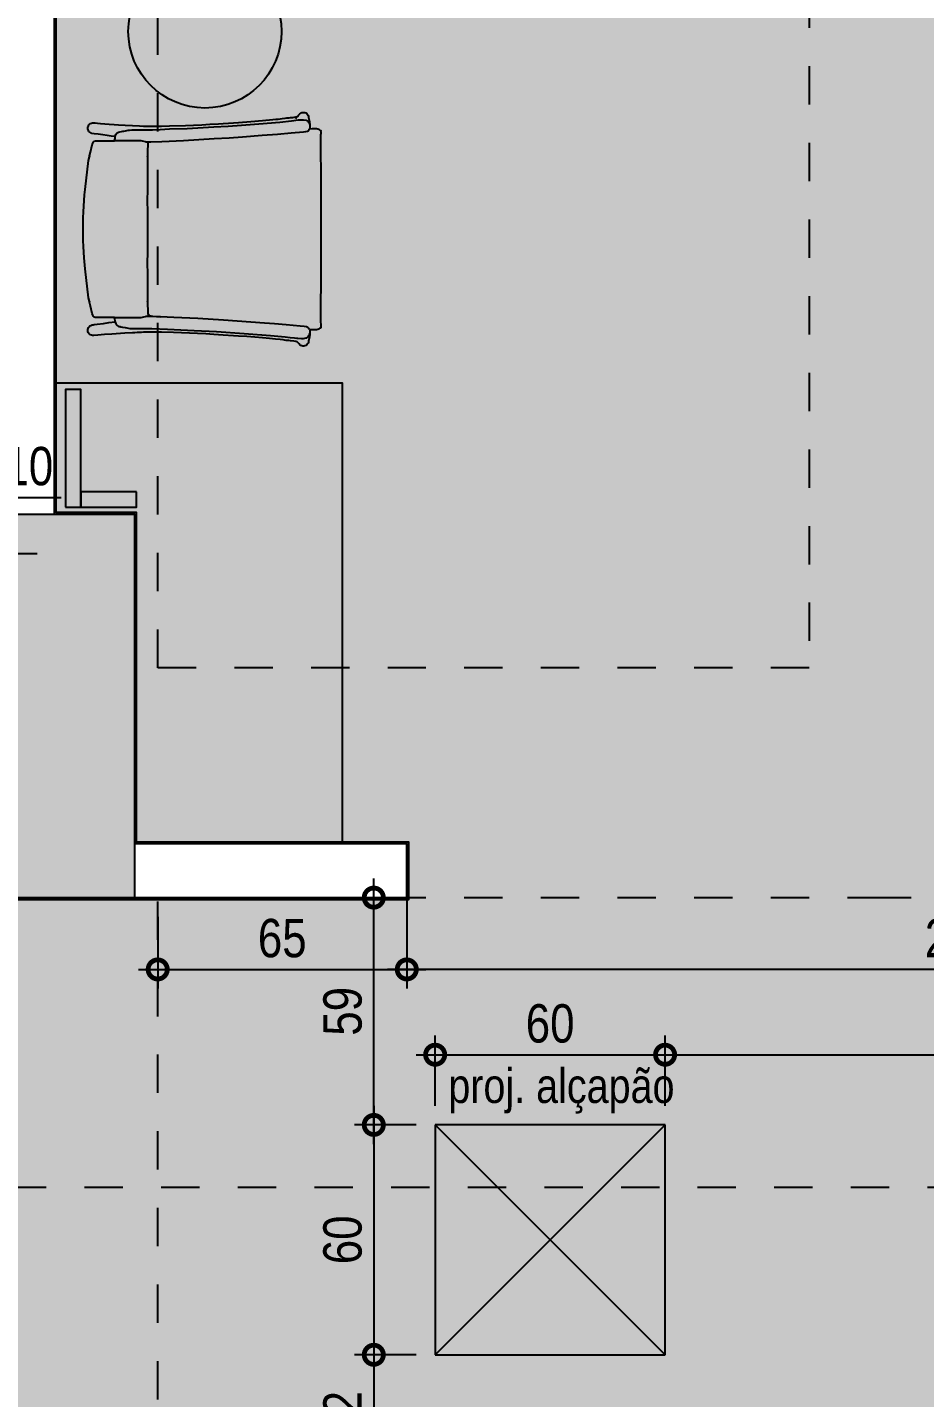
# Model space of a CAD drawing. Header units: metres. Extents: x -23 to 570, y -54 to 184.
# Drawn here: x -4.94 to -2.599, y 2.655 to 6.231 of the extents above; entities that cross this region are included whole.
import ezdxf
from ezdxf.enums import TextEntityAlignment as Align

# ---------------------------------------------------------------- set-up
doc = ezdxf.new("R2010")
doc.units = ezdxf.units.M
doc.header["$PDMODE"] = 35
for name, pattern in [('DASHEDX2', [1.5, 1, -0.5]), ('ESTILO_TQS_0004', [1.12, 0.5, -0.2, 0.01, -0.2, 0.01, -0.2]), ('PUC$0$DASHEDX2', [1.5, 1, -0.5])]:
    doc.linetypes.add(name, pattern=pattern)
for name, color, linetype in [('1', 232, 'DASHEDX2'), ('205', 232, 'ESTILO_TQS_0004'), ('4', 2, 'Continuous'), ('ARQ-ALV ACAB', 4, 'Continuous'), ('ARQ-DIM', 2, 'Continuous'), ('ARQ-DIM.', 2, 'Continuous'), ('ARQ-TXT', 2, 'Continuous'), ('JL-LAY', 7, 'Continuous'), ('PUC$0$ARQ-ALV ACAB', 4, 'Continuous'), ('PUC$0$ARQ-ALV OSSO', 5, 'Continuous'), ('PUC$0$ARQ-PRJ', 7, 'PUC$0$DASHEDX2')]:
    doc.layers.add(name, color=color, linetype=linetype)
doc.layers.add('PUC$0$ARQ-FORRO', color=9, linetype='Continuous', lineweight=5)
doc.styles.add('Adesa', font='ARIALN.TTF')
doc.dimstyles.new('ADESA 1-0050', dxfattribs={"dimtxt": 0.1, "dimasz": 0.1, "dimexe": 0.05, "dimexo": 0.05, "dimgap": 0.03, "dimtad": 1, "dimdec": 1, "dimlfac": 100, "dimzin": 12, "dimtxsty": 'Adesa', "dimblk": 'DOTSMALL', "dimcen": 1, "dimdle": 0.05, "dimclrd": 1, "dimclre": 1, "dimclrt": 256, "dimazin": 3, "dimtm": 1e-09, "dimtfac": 1, "dimtdec": 1, "dimtmove": 1, "dimatfit": 0, "dimldrblk": 'DOTSMALL', "dimfxl": 0.8, "dimtvp": 2, "dimtolj": 1, "dimtzin": 0, "dimarcsym": 0})

# ---------------------------------------------------------------- blocks, each defined once
blk = doc.blocks.new('_DotSmall')
at = {"color": 0, "linetype": 'ByBlock', "const_width": 0.5}
blk.add_lwpolyline([(-0.0625, 0, 1), (0.0625, 0, 1)], format="xyb", close=True, dxfattribs=at)
blk = doc.blocks.new('*D410')
at = {"layer": 'ARQ-DIM', "color": 1, "lineweight": -2, "transparency": 16777216}
for p, q in [((-3.95, 3.9799), (-3.95, 3.7225)), ((-1.055, 3.9111), (-1.055, 3.7225)), ((-1.005, 3.7725), (-4, 3.7725))]:
    blk.add_line(p, q, dxfattribs=at)
at = {"layer": 'Defpoints', "color": 0, "transparency": 16777216}
for p in [(-3.95, 4.0299, 0), (-1.055, 3.9611), (-3.95, 3.7725)]:
    blk.add_point(p, dxfattribs=at)
at = {"layer": 'ARQ-DIM', "color": 1, "lineweight": -2, "transparency": 16777216, "xscale": 0.1, "yscale": 0.1, "zscale": 0.1, "rotation": 180}
blk.add_blockref('_DotSmall', (-3.95, 3.7725), dxfattribs=at)
at = {"layer": 'ARQ-DIM', "color": 1, "lineweight": -2, "transparency": 16777216, "xscale": 0.1, "yscale": 0.1, "zscale": 0.1}
blk.add_blockref('_DotSmall', (-1.055, 3.7725), dxfattribs=at)
at = {"layer": 'ARQ-DIM', "transparency": 16777216, "insert": (-2.5025, 3.8536), "char_height": 0.1, "attachment_point": 5, "style": 'Adesa'}
blk.add_mtext('\\A1;289', dxfattribs=at)
blk = doc.blocks.new('*D411')
at = {"layer": 'ARQ-DIM', "color": 1, "lineweight": -2, "transparency": 16777216}
for p, q in [((-4.6, 3.9099), (-4.6, 3.7225)), ((-3.95, 3.9099), (-3.95, 3.7225)), ((-4.65, 3.7725), (-3.9, 3.7725))]:
    blk.add_line(p, q, dxfattribs=at)
at = {"layer": 'Defpoints', "color": 0, "transparency": 16777216}
for p in [(-4.6, 3.9599), (-3.95, 3.9599, 0), (-3.95, 3.7725)]:
    blk.add_point(p, dxfattribs=at)
at = {"layer": 'ARQ-DIM', "color": 1, "lineweight": -2, "transparency": 16777216, "xscale": 0.1, "yscale": 0.1, "zscale": 0.1, "rotation": 180}
blk.add_blockref('_DotSmall', (-4.6, 3.7725), dxfattribs=at)
at = {"layer": 'ARQ-DIM', "color": 1, "lineweight": -2, "transparency": 16777216, "xscale": 0.1, "yscale": 0.1, "zscale": 0.1}
blk.add_blockref('_DotSmall', (-3.95, 3.7725), dxfattribs=at)
at = {"layer": 'ARQ-DIM', "transparency": 16777216, "insert": (-4.275, 3.8536), "char_height": 0.1, "attachment_point": 5, "style": 'Adesa'}
blk.add_mtext('\\A1;65', dxfattribs=at)
blk = doc.blocks.new('DINNA JADER ALMEIDA')
at = {"color": 0}
for p, q in [((-0.1792, 0.6059), (-0.1033, 0.6151)), ((-0.1033, 0.6151), (-0.0748, 0.6178)), ((-0.0748, 0.6178), (-0.0602, 0.6187)), ((-0.0602, 0.6187), (-0.0448, 0.6195)), ((-0.0448, 0.6195), (-0.0296, 0.6198)), ((-0.0296, 0.6198), (-0.0147, 0.6201)), ((-0.0147, 0.6201), (0, 0.6202)), ((0, 0.6202), (0.0299, 0.6198)), ((0.0299, 0.6198), (0.0453, 0.6194)), ((0.0453, 0.6194), (0.0604, 0.6186)), ((0.0604, 0.6186), (0.0751, 0.6178)), ((0.0751, 0.6178), (0.0895, 0.6164)), ((0.0895, 0.6164), (0.1036, 0.6151)), ((0.1036, 0.6151), (0.1795, 0.6059)), ((0.262, 0.6079), (0.2646, 0.6081)), ((0.2646, 0.6081), (0.2673, 0.6075)), ((-0.2775, 0.596), (-0.2769, 0.5985)), ((-0.2774, 0.5923), (-0.2775, 0.596)), ((-0.2764, 0.5815), (-0.2774, 0.5923)), ((-0.2769, 0.5985), (-0.2759, 0.6009)), ((-0.2752, 0.5644), (-0.2764, 0.5815)), ((-0.2759, 0.6009), (-0.2743, 0.6032)), ((-0.2743, 0.6032), (-0.2721, 0.6051)), ((-0.2721, 0.6051), (-0.2697, 0.6066)), ((-0.2697, 0.6066), (-0.2673, 0.6076)), ((-0.2673, 0.6076), (-0.2644, 0.608)), ((-0.2644, 0.608), (-0.2619, 0.6079)), ((-0.2619, 0.6079), (-0.2592, 0.6073)), ((-0.2592, 0.6073), (-0.2568, 0.6062)), ((-0.2568, 0.6062), (-0.2545, 0.6047)), ((-0.2545, 0.6047), (-0.2525, 0.6026)), ((-0.2525, 0.6026), (-0.2511, 0.6004)), ((-0.2511, 0.6004), (-0.2499, 0.5967)), ((-0.2499, 0.5967), (-0.2495, 0.5937)), ((-0.2495, 0.5937), (-0.2491, 0.5911)), ((-0.2491, 0.5911), (-0.2479, 0.5832)), ((-0.2479, 0.5832), (-0.2458, 0.5672)), ((-0.2303, 0.5884), (-0.2296, 0.591)), ((-0.2301, 0.5385), (-0.2303, 0.5884)), ((-0.2296, 0.591), (-0.2277, 0.5933)), ((-0.2277, 0.5933), (-0.2244, 0.5952)), ((-0.2244, 0.5952), (-0.2203, 0.5966)), ((-0.2203, 0.5966), (-0.2006, 0.6012)), ((-0.2006, 0.6012), (-0.1902, 0.6035)), ((-0.1902, 0.6035), (-0.1901, 0.6034)), ((-0.1901, 0.6034), (-0.1898, 0.6027)), ((-0.1898, 0.6027), (-0.1893, 0.6025)), ((-0.1893, 0.6025), (-0.1889, 0.6029)), ((-0.1889, 0.6038), (-0.1792, 0.6059)), ((-0.1889, 0.6029), (-0.1889, 0.6038)), ((0.1795, 0.6059), (0.189, 0.6038)), ((0.189, 0.6038), (0.1891, 0.6027)), ((0.1891, 0.6027), (0.1895, 0.6026)), ((0.1895, 0.6026), (0.19, 0.6025)), ((0.19, 0.6025), (0.1903, 0.6034)), ((0.1903, 0.6034), (0.1919, 0.6032)), ((0.1919, 0.6032), (0.2009, 0.6011)), ((0.2009, 0.6011), (0.2206, 0.5965)), ((0.2206, 0.5965), (0.2248, 0.5952)), ((0.2248, 0.5952), (0.2281, 0.5932)), ((0.2281, 0.5932), (0.23, 0.5906)), ((0.23, 0.5906), (0.2305, 0.5882)), ((0.2304, 0.5747), (0.2303, 0.5563)), ((0.2305, 0.5882), (0.2304, 0.5747)), ((0.2462, 0.5687), (0.248, 0.5813)), ((0.248, 0.5813), (0.2493, 0.591)), ((0.2493, 0.591), (0.25, 0.5971)), ((0.25, 0.5971), (0.2513, 0.6004)), ((0.2513, 0.6004), (0.253, 0.6028)), ((0.253, 0.6028), (0.2549, 0.6049)), ((0.2549, 0.6049), (0.2573, 0.6064)), ((0.2573, 0.6064), (0.2596, 0.6074)), ((0.2596, 0.6074), (0.262, 0.6079)), ((0.2673, 0.6075), (0.2701, 0.6065)), ((0.2701, 0.6065), (0.2726, 0.6052)), ((0.2726, 0.6052), (0.2746, 0.6032)), ((0.2746, 0.6032), (0.2761, 0.6006)), ((0.2762, 0.5752), (0.2753, 0.5639)), ((0.2761, 0.6006), (0.2772, 0.5983)), ((0.2768, 0.5828), (0.2762, 0.5752)), ((0.2773, 0.589), (0.2768, 0.5828)), ((0.2772, 0.5982), (0.2776, 0.5956)), ((0.2776, 0.5928), (0.2773, 0.589)), ((0.2776, 0.5956), (0.2776, 0.5928)), ((-0.2738, 0.5451), (-0.2752, 0.5644)), ((-0.2723, 0.5225), (-0.2738, 0.5451)), ((-0.2458, 0.5672), (-0.2439, 0.5528)), ((-0.2439, 0.5528), (-0.2419, 0.5362)), ((-0.2419, 0.5362), (-0.2391, 0.5366)), ((-0.2391, 0.5366), (-0.2342, 0.5374)), ((-0.2342, 0.5374), (-0.2315, 0.5381)), ((-0.2315, 0.5381), (-0.2301, 0.5385)), ((-0.2301, 0.5382), (-0.2301, 0.5125)), ((0.2303, 0.5563), (0.2303, 0.5384)), ((0.2303, 0.5384), (0.2318, 0.538)), ((0.2303, 0.5194), (0.2303, 0.5384)), ((0.2318, 0.538), (0.2343, 0.5373)), ((0.2343, 0.5373), (0.2368, 0.5369)), ((0.2368, 0.5369), (0.2393, 0.5367)), ((0.2393, 0.5367), (0.2421, 0.5362)), ((0.2421, 0.5362), (0.2422, 0.5385)), ((0.2422, 0.5385), (0.2433, 0.547)), ((0.2433, 0.547), (0.2447, 0.5572)), ((0.2447, 0.5572), (0.2462, 0.5687)), ((0.2736, 0.5387), (0.2729, 0.5278)), ((0.2744, 0.5523), (0.2736, 0.5387)), ((0.2753, 0.5639), (0.2744, 0.5523)), ((-0.2716, 0.511), (-0.2723, 0.5225)), ((-0.2705, 0.4914), (-0.2716, 0.511)), ((-0.2574, 0.5058), (-0.2589, 0.498)), ((-0.2565, 0.5103), (-0.2574, 0.5058)), ((-0.2554, 0.517), (-0.2565, 0.5103)), ((-0.2547, 0.522), (-0.2554, 0.517)), ((-0.2543, 0.5239), (-0.2547, 0.522)), ((-0.2539, 0.5259), (-0.2543, 0.5239)), ((-0.2534, 0.5275), (-0.2539, 0.5259)), ((-0.2528, 0.5288), (-0.2534, 0.5275)), ((-0.2513, 0.5316), (-0.2528, 0.5288)), ((-0.2489, 0.5337), (-0.2513, 0.5316)), ((-0.2466, 0.535), (-0.2489, 0.5337)), ((-0.2441, 0.5358), (-0.2466, 0.535)), ((-0.2419, 0.5362), (-0.2441, 0.5358)), ((-0.2301, 0.5125), (-0.2301, 0.493)), ((0.2303, 0.5121), (0.2303, 0.5194)), ((0.2304, 0.4953), (0.2303, 0.5121)), ((0.2422, 0.5362), (0.2448, 0.5357)), ((0.2448, 0.5357), (0.2474, 0.5348)), ((0.2474, 0.5348), (0.2495, 0.5332)), ((0.2495, 0.5332), (0.2514, 0.5315)), ((0.2514, 0.5315), (0.2534, 0.5276)), ((0.2534, 0.5276), (0.2545, 0.5242)), ((0.2545, 0.5242), (0.2552, 0.5198)), ((0.2552, 0.5198), (0.2556, 0.5168)), ((0.2556, 0.5168), (0.2561, 0.5137)), ((0.2561, 0.5137), (0.2569, 0.5099)), ((0.2569, 0.5099), (0.2582, 0.5027)), ((0.2582, 0.5027), (0.259, 0.499)), ((0.2717, 0.5108), (0.2706, 0.4912)), ((0.2729, 0.5278), (0.2717, 0.5108)), ((-0.2701, 0.4852), (-0.2705, 0.4914)), ((-0.2699, 0.4794), (-0.2701, 0.4852)), ((-0.2695, 0.4734), (-0.2699, 0.4794)), ((-0.2692, 0.4676), (-0.2695, 0.4734)), ((-0.269, 0.4623), (-0.2692, 0.4676)), ((-0.2594, 0.4774), (-0.2595, 0.4753)), ((-0.2595, 0.4753), (-0.2594, 0.474)), ((-0.2594, 0.474), (-0.2595, 0.4728)), ((-0.2595, 0.4728), (-0.2595, 0.4725)), ((-0.2595, 0.4725), (-0.2594, 0.4708)), ((-0.2593, 0.4835), (-0.2594, 0.4774)), ((-0.2594, 0.4708), (-0.2593, 0.4687)), ((-0.2589, 0.498), (-0.2593, 0.4913)), ((-0.2593, 0.4913), (-0.2593, 0.4835)), ((-0.2593, 0.4687), (-0.259, 0.4624)), ((-0.2302, 0.4779), (-0.2303, 0.4721)), ((-0.2303, 0.4721), (-0.2303, 0.4685)), ((-0.2303, 0.4685), (-0.2264, 0.4508)), ((-0.2301, 0.493), (-0.2302, 0.4779)), ((0.2272, 0.4537), (0.2306, 0.4685)), ((0.2304, 0.4809), (0.2304, 0.4953)), ((0.2306, 0.4694), (0.2304, 0.4809)), ((0.2306, 0.4685), (0.2306, 0.4694)), ((0.259, 0.499), (0.2594, 0.4926)), ((0.2594, 0.467), (0.2592, 0.4591)), ((0.2594, 0.4926), (0.2595, 0.485)), ((0.2596, 0.4736), (0.2594, 0.467)), ((0.2595, 0.485), (0.2597, 0.476)), ((0.2597, 0.476), (0.2595, 0.4741)), ((0.2595, 0.4741), (0.2596, 0.4736)), ((0.2697, 0.4733), (0.2691, 0.4624)), ((0.2706, 0.4912), (0.2697, 0.4733)), ((-0.2687, 0.4597), (-0.269, 0.4623)), ((-0.2684, 0.4577), (-0.2687, 0.4597)), ((-0.2687, 0.4158), (-0.2685, 0.4332)), ((-0.2686, 0.4459), (-0.2684, 0.4577)), ((-0.2685, 0.4332), (-0.2686, 0.4459)), ((-0.2595, 0.4405), (-0.2613, 0.3997)), ((-0.2591, 0.4544), (-0.2595, 0.4405)), ((-0.259, 0.4624), (-0.2591, 0.4544)), ((-0.2289, 0.4186), (-0.2276, 0.449)), ((-0.2268, 0.4395), (-0.2287, 0.4192)), ((-0.2276, 0.449), (-0.2276, 0.4565)), ((-0.2256, 0.4465), (-0.2268, 0.4395)), ((-0.2264, 0.4508), (-0.2252, 0.4496)), ((-0.2249, 0.4482), (-0.2256, 0.4465)), ((-0.2252, 0.4496), (-0.2244, 0.4496)), ((-0.224, 0.4491), (-0.2249, 0.4482)), ((-0.2244, 0.4496), (-0.2208, 0.4502)), ((-0.222, 0.4496), (-0.224, 0.4491)), ((-0.2208, 0.4502), (-0.222, 0.4496)), ((-0.2207, 0.4502), (-0.2183, 0.4504)), ((-0.2183, 0.4504), (-0.1899, 0.4512)), ((-0.1899, 0.4512), (-0.1897, 0.4518)), ((-0.1897, 0.4518), (-0.1889, 0.452)), ((-0.1889, 0.452), (-0.1887, 0.4514)), ((-0.1887, 0.4514), (-0.1882, 0.451)), ((-0.1882, 0.451), (-0.1646, 0.4515)), ((-0.1646, 0.4515), (-0.1165, 0.4516)), ((-0.1165, 0.4516), (-0.0887, 0.4518)), ((-0.0887, 0.4518), (-0.0603, 0.4515)), ((-0.0603, 0.4515), (-0.0301, 0.4513)), ((-0.0301, 0.4513), (0.0151, 0.4509)), ((0.0151, 0.4509), (0.0455, 0.4516)), ((0.0455, 0.4516), (0.0746, 0.4518)), ((0.0746, 0.4518), (0.1028, 0.4517)), ((0.1028, 0.4517), (0.145, 0.4514)), ((0.145, 0.4514), (0.1877, 0.4512)), ((0.1877, 0.4512), (0.1887, 0.4512)), ((0.1887, 0.4512), (0.1889, 0.4514)), ((0.1889, 0.4514), (0.1891, 0.4519)), ((0.1891, 0.4519), (0.1894, 0.452)), ((0.1894, 0.452), (0.1899, 0.4519)), ((0.1899, 0.4519), (0.19, 0.4511)), ((0.19, 0.4511), (0.1914, 0.4511)), ((0.1914, 0.4511), (0.2074, 0.4509)), ((0.2074, 0.4509), (0.2184, 0.4507)), ((0.2184, 0.4507), (0.2241, 0.4503)), ((0.2241, 0.4503), (0.2259, 0.4503)), ((0.2259, 0.4503), (0.2266, 0.4511)), ((0.2266, 0.4511), (0.2272, 0.4537)), ((0.2277, 0.4562), (0.2278, 0.4523)), ((0.2278, 0.4523), (0.2278, 0.4435)), ((0.2278, 0.4435), (0.2292, 0.4146)), ((0.2592, 0.4591), (0.2593, 0.4532)), ((0.2593, 0.4532), (0.2597, 0.4391)), ((0.2597, 0.4391), (0.2605, 0.4191)), ((0.2689, 0.4595), (0.2687, 0.4582)), ((0.2687, 0.4582), (0.2687, 0.4578)), ((0.2687, 0.4578), (0.2687, 0.4572)), ((0.2687, 0.4572), (0.2687, 0.4533)), ((0.2687, 0.4533), (0.2688, 0.4455)), ((0.2688, 0.4397), (0.2687, 0.4326)), ((0.2687, 0.4326), (0.2689, 0.4155)), ((0.2688, 0.4455), (0.2688, 0.4397)), ((0.2691, 0.4624), (0.2689, 0.4595)), ((-0.2699, 0.3841), (-0.2687, 0.4158)), ((-0.2613, 0.3997), (-0.264, 0.3301)), ((-0.2308, 0.3831), (-0.2289, 0.4186)), ((0.2292, 0.4146), (0.2314, 0.3582)), ((0.2605, 0.4191), (0.2617, 0.3947)), ((0.2617, 0.3947), (0.2632, 0.3487)), ((0.2689, 0.4155), (0.2697, 0.3945)), ((0.2697, 0.3945), (0.2706, 0.3531)), ((-0.271, 0.3424), (-0.2699, 0.3841)), ((-0.2334, 0.3209), (-0.2308, 0.3831)), ((0.2314, 0.3582), (0.234, 0.3185)), ((-0.272, 0.3213), (-0.271, 0.3424)), ((-0.264, 0.3301), (-0.2671, 0.2724)), ((0.2632, 0.3487), (0.2646, 0.3209)), ((0.2706, 0.3531), (0.2717, 0.3317)), ((0.2717, 0.3317), (0.2728, 0.3106)), ((-0.2746, 0.2786), (-0.2733, 0.3002)), ((-0.2733, 0.3002), (-0.272, 0.3213)), ((-0.2375, 0.2534), (-0.2334, 0.3209)), ((0.234, 0.3185), (0.2369, 0.2778)), ((0.2646, 0.3209), (0.2669, 0.2794)), ((0.2728, 0.3106), (0.2741, 0.2894)), ((0.2741, 0.2894), (0.2755, 0.2671)), ((-0.2779, 0.2278), (-0.2761, 0.2546)), ((-0.2761, 0.2546), (-0.2746, 0.2786)), ((-0.2671, 0.2724), (-0.272, 0.2)), ((-0.245, 0.1472), (-0.2375, 0.2534)), ((0.2369, 0.2778), (0.2389, 0.2393)), ((0.2669, 0.2794), (0.2691, 0.242)), ((0.2755, 0.2671), (0.2763, 0.2544)), ((0.2763, 0.2544), (0.2772, 0.241)), ((-0.2804, 0.193), (-0.2788, 0.215)), ((-0.2788, 0.215), (-0.2779, 0.2278)), ((0.2389, 0.2393), (0.2416, 0.2039)), ((0.2691, 0.242), (0.2716, 0.2065)), ((0.2772, 0.241), (0.279, 0.2149)), ((0.279, 0.2149), (0.2814, 0.1823)), ((-0.282, 0.1721), (-0.2804, 0.193)), ((-0.272, 0.2), (-0.2773, 0.1311)), ((0.2416, 0.2039), (0.2453, 0.1529)), ((0.2716, 0.2065), (0.2749, 0.1618)), ((0.2814, 0.1823), (0.2839, 0.1517)), ((-0.2853, 0.1339), (-0.2836, 0.1521)), ((-0.2836, 0.1521), (-0.282, 0.1721)), ((-0.2471, 0.121), (-0.245, 0.1472)), ((0.2453, 0.1529), (0.2484, 0.1132)), ((0.2749, 0.1618), (0.2792, 0.1065)), ((0.2839, 0.1517), (0.2864, 0.1251)), ((-0.288, 0.106), (-0.2868, 0.1179)), ((-0.2868, 0.1179), (-0.2853, 0.1339)), ((-0.2773, 0.1311), (-0.2808, 0.0929)), ((-0.2498, 0.0901), (-0.2471, 0.121)), ((0.2484, 0.1132), (0.2515, 0.0775)), ((0.2864, 0.1251), (0.287, 0.1174)), ((0.287, 0.1174), (0.2877, 0.1108)), ((0.2877, 0.1108), (0.2882, 0.1055)), ((-0.292, 0.0702), (-0.291, 0.0787)), ((-0.291, 0.0787), (-0.2908, 0.0829)), ((-0.2908, 0.0847), (-0.2905, 0.0855)), ((-0.2908, 0.084), (-0.2908, 0.0847)), ((-0.2908, 0.0829), (-0.2908, 0.084)), ((-0.2906, 0.0859), (-0.2905, 0.0875)), ((-0.2905, 0.0855), (-0.2906, 0.0859)), ((-0.2905, 0.0875), (-0.2903, 0.0885)), ((-0.2903, 0.0885), (-0.2902, 0.09)), ((-0.2902, 0.09), (-0.2894, 0.0942)), ((-0.2894, 0.0942), (-0.2889, 0.0982)), ((-0.2889, 0.0982), (-0.288, 0.106)), ((-0.2824, 0.0794), (-0.2838, 0.0683)), ((-0.2808, 0.0929), (-0.2824, 0.0794)), ((-0.253, 0.0539), (-0.2498, 0.0901)), ((0.2515, 0.0775), (0.2543, 0.0448)), ((0.2792, 0.1065), (0.2827, 0.0766)), ((0.2827, 0.0766), (0.2852, 0.0588)), ((0.2882, 0.1055), (0.2887, 0.1011)), ((0.2887, 0.1011), (0.2897, 0.0932)), ((0.2897, 0.0932), (0.2906, 0.0884)), ((0.2906, 0.0884), (0.2908, 0.086)), ((0.2908, 0.086), (0.2906, 0.0854)), ((0.2906, 0.0854), (0.2909, 0.0847)), ((0.2909, 0.0847), (0.291, 0.0836)), ((0.291, 0.0836), (0.291, 0.0823)), ((0.291, 0.0823), (0.2912, 0.0787)), ((0.2912, 0.0787), (0.2918, 0.0729)), ((0.2918, 0.0729), (0.2923, 0.0696)), ((-0.3049, 0.0469), (-0.3043, 0.0496)), ((-0.3049, 0.0442), (-0.3049, 0.0469)), ((-0.3044, 0.0414), (-0.3049, 0.0442)), ((-0.3032, 0.0389), (-0.3044, 0.0414)), ((-0.3043, 0.0496), (-0.3031, 0.0523)), ((-0.3017, 0.0366), (-0.3032, 0.0389)), ((-0.3031, 0.0523), (-0.3014, 0.0544)), ((-0.2995, 0.0346), (-0.3017, 0.0366)), ((-0.3014, 0.0544), (-0.2995, 0.0561)), ((-0.2995, 0.0561), (-0.2974, 0.0579)), ((-0.2974, 0.0579), (-0.2949, 0.0603)), ((-0.2949, 0.0603), (-0.2937, 0.0613)), ((-0.2937, 0.0613), (-0.2936, 0.0621)), ((-0.2936, 0.0621), (-0.2929, 0.0653)), ((-0.2929, 0.0653), (-0.292, 0.0702)), ((-0.2846, 0.0602), (-0.2855, 0.0501)), ((-0.2855, 0.0501), (-0.2854, 0.0472)), ((-0.2854, 0.0472), (-0.2852, 0.0447)), ((-0.2852, 0.0447), (-0.2838, 0.0379)), ((-0.2845, 0.0621), (-0.2846, 0.0602)), ((-0.2838, 0.0683), (-0.2845, 0.0621)), ((-0.2838, 0.0379), (-0.2831, 0.0363)), ((-0.2831, 0.0363), (-0.2815, 0.0341)), ((-0.2566, 0.0336), (-0.255, 0.0371)), ((-0.255, 0.0371), (-0.2539, 0.0435)), ((-0.2539, 0.0435), (-0.253, 0.0539)), ((0.2543, 0.0448), (0.2547, 0.0392)), ((0.2547, 0.0392), (0.2559, 0.0346)), ((0.2843, 0.038), (0.2828, 0.0355)), ((0.2854, 0.0447), (0.2843, 0.038)), ((0.2852, 0.0588), (0.2856, 0.0489)), ((0.2856, 0.0489), (0.2854, 0.0447)), ((0.2897, 0.0646), (0.2881, 0.0657)), ((0.2918, 0.063), (0.2897, 0.0646)), ((0.2937, 0.0614), (0.2918, 0.063)), ((0.2923, 0.0696), (0.2931, 0.0652)), ((0.2931, 0.0652), (0.2938, 0.0619)), ((0.2938, 0.0619), (0.2939, 0.0612)), ((0.2939, 0.0612), (0.2951, 0.0602)), ((0.2951, 0.0602), (0.2977, 0.0579)), ((0.2977, 0.0579), (0.3016, 0.0545)), ((0.3018, 0.0366), (0.2997, 0.0347)), ((0.3016, 0.0545), (0.3033, 0.0522)), ((0.3034, 0.0388), (0.3018, 0.0366)), ((0.3033, 0.0522), (0.3044, 0.0497)), ((0.3045, 0.0413), (0.3034, 0.0388)), ((0.3044, 0.0497), (0.3051, 0.047)), ((0.3051, 0.0441), (0.3045, 0.0413)), ((0.3051, 0.047), (0.3051, 0.0441)), ((-0.2971, 0.0332), (-0.2995, 0.0346)), ((-0.2944, 0.0323), (-0.2971, 0.0332)), ((-0.2923, 0.0319), (-0.2944, 0.0323)), ((-0.2805, 0.0294), (-0.2923, 0.0319)), ((-0.2815, 0.0341), (-0.2805, 0.0331)), ((-0.2805, 0.0331), (-0.2791, 0.0319)), ((-0.2751, 0.0289), (-0.2805, 0.0294)), ((-0.2791, 0.0319), (-0.2778, 0.0309)), ((-0.2778, 0.0309), (-0.2744, 0.0291)), ((-0.2705, 0.0284), (-0.2751, 0.0289)), ((-0.2744, 0.0291), (-0.2722, 0.0286)), ((-0.2663, 0.0283), (-0.2705, 0.0284)), ((-0.2632, 0.0288), (-0.2663, 0.0283)), ((-0.2622, 0.0292), (-0.2632, 0.0288)), ((-0.2627, 0.0163), (-0.2625, 0.0229)), ((-0.2625, 0.0112), (-0.2627, 0.0163)), ((-0.2625, 0.0229), (-0.2622, 0.0292)), ((-0.2619, 0.0075), (-0.2625, 0.0112)), ((-0.2621, 0.0291), (-0.2585, 0.0313)), ((-0.2607, 0.0049), (-0.2619, 0.0075)), ((-0.2593, 0.0032), (-0.2607, 0.0049)), ((-0.2586, 0.0026), (-0.2593, 0.0032)), ((-0.2586, 0.0022), (-0.2586, 0.0026)), ((-0.2585, 0.001), (-0.2586, 0.0022)), ((-0.2585, 0.0313), (-0.2566, 0.0336)), ((-0.2584, 0.0006), (-0.2585, 0.001)), ((-0.2582, 0.0003), (-0.2584, 0.0006)), ((-0.2579, 0.0001), (-0.2582, 0.0003)), ((-0.2575, 0.0001), (-0.2579, 0.0001)), ((-0.257, 0.0001), (-0.2575, 0.0001)), ((-0.2564, 0.0002), (-0.257, 0.0001)), ((-0.2559, 0.0002), (-0.2564, 0.0002)), ((-0.2548, 0.0002), (-0.2559, 0.0002)), ((-0.2497, 0.0001), (-0.2548, 0.0002)), ((-0.2405, 0.0005), (-0.2497, 0.0001)), ((-0.227, 0.001), (-0.2405, 0.0005)), ((-0.2076, 0.0008), (-0.227, 0.001)), ((-0.1818, 0.0004), (-0.2076, 0.0008)), ((-0.155, 0.0002), (-0.1818, 0.0004)), ((-0.0997, 0.0002), (-0.155, 0.0002)), ((-0.0524, 0), (-0.0997, 0.0002)), ((0.0002, 0), (-0.0524, 0)), ((0.1548, 0.0001), (0.1001, 0)), ((0.1954, 0.0005), (0.1548, 0.0001)), ((0.2182, 0.0008), (0.1954, 0.0005)), ((0.2272, 0.0009), (0.2182, 0.0008)), ((0.2345, 0.0008), (0.2272, 0.0009)), ((0.2406, 0.0005), (0.2345, 0.0008)), ((0.2459, 0.0003), (0.2406, 0.0005)), ((0.25, 0.0001), (0.2459, 0.0003)), ((0.253, 0.0001), (0.25, 0.0001)), ((0.255, 0.0002), (0.253, 0.0001)), ((0.256, 0.0003), (0.255, 0.0002)), ((0.2559, 0.0346), (0.2566, 0.0332)), ((0.2566, 0.0002), (0.256, 0.0003)), ((0.2566, 0.0332), (0.2603, 0.03)), ((0.2571, 0.0001), (0.2566, 0.0002)), ((0.2576, 0.0001), (0.2571, 0.0001)), ((0.2581, 0.0001), (0.2576, 0.0001)), ((0.2584, 0.0003), (0.2581, 0.0001)), ((0.2585, 0.0006), (0.2584, 0.0003)), ((0.2587, 0.001), (0.2585, 0.0006)), ((0.2594, 0.0032), (0.2587, 0.0026)), ((0.2587, 0.0026), (0.2588, 0.0021)), ((0.2588, 0.0021), (0.2587, 0.001)), ((0.2608, 0.005), (0.2594, 0.0032)), ((0.2603, 0.03), (0.2624, 0.0292)), ((0.262, 0.0073), (0.2608, 0.005)), ((0.2627, 0.0112), (0.262, 0.0073)), ((0.2632, 0.0288), (0.2623, 0.0292)), ((0.2623, 0.0292), (0.2626, 0.0227)), ((0.2626, 0.0227), (0.2628, 0.0162)), ((0.2628, 0.0162), (0.2627, 0.0112)), ((0.2667, 0.0283), (0.2632, 0.0288)), ((0.2707, 0.0284), (0.2667, 0.0283)), ((0.2719, 0.0286), (0.2707, 0.0284)), ((0.275, 0.0292), (0.2718, 0.0286)), ((0.2733, 0.0287), (0.2719, 0.0286)), ((0.2805, 0.0293), (0.2733, 0.0287)), ((0.2782, 0.0308), (0.275, 0.0292)), ((0.2809, 0.033), (0.2782, 0.0308)), ((0.2848, 0.0302), (0.2805, 0.0293)), ((0.2828, 0.0355), (0.2809, 0.033)), ((0.2915, 0.0317), (0.2848, 0.0302)), ((0.2945, 0.0323), (0.2915, 0.0317)), ((0.2972, 0.0332), (0.2945, 0.0323)), ((0.2997, 0.0347), (0.2972, 0.0332)), ((0.0525, 0), (0.0002, 0)), ((0.1001, 0), (0.0525, 0))]:
    blk.add_line(p, q, dxfattribs=at)
blk = doc.blocks.new('A$C624e849c')
at = {"layer": 'JL-LAY'}
for points in [[(0.7467, -4.3), (0.21, -4.3), (0.21, -3.44), (0, -3.44), (0, -3.1009), (0.7468, -3.1009), (0.7467, -4.3)], [(0.0246, -3.4261), (0.0646, -3.4261), (0.0646, -3.1186), (0.0246, -3.1186)], [(0.21, -3.3861), (0.0646, -3.3861), (0.0646, -3.4261), (0.21, -3.4261)]]:
    blk.add_lwpolyline(points, close=True, dxfattribs=at)
blk.add_circle((0.3882, -2.1839, 0), 0.2, dxfattribs=at)
at = {"layer": 'JL-LAY', "rotation": 90}
blk.add_blockref('DINNA JADER ALMEIDA', (0.6905, -2.7003), dxfattribs=at)
blk = doc.blocks.new('*D1282')
at = {"layer": 'ARQ-DIM', "color": 1, "lineweight": -2, "transparency": 16777216}
for p, q in [((-4.0361, 3.4166), (-4.0361, 2.7166)), ((-3.9259, 3.3666), (-4.0861, 3.3666)), ((-3.9259, 2.7666), (-4.0861, 2.7666))]:
    blk.add_line(p, q, dxfattribs=at)
at = {"layer": 'Defpoints', "color": 0, "transparency": 16777216}
for p in [(-3.8759, 3.3666, 0), (-4.0361, 2.7666), (-3.8759, 2.7666, 0)]:
    blk.add_point(p, dxfattribs=at)
at = {"layer": 'ARQ-DIM', "color": 1, "lineweight": -2, "transparency": 16777216, "xscale": 0.1, "yscale": 0.1, "zscale": 0.1}
for p, rotation in [((-4.0361, 3.3666), 90), ((-4.0361, 2.7666), 270)]:
    blk.add_blockref('_DotSmall', p, dxfattribs=dict(at, rotation=rotation))
at = {"layer": 'ARQ-DIM', "transparency": 16777216, "insert": (-4.1171, 3.0666), "char_height": 0.1, "attachment_point": 5, "rotation": 90, "style": 'Adesa'}
blk.add_mtext('\\A1;60', dxfattribs=at)
blk = doc.blocks.new('*D1283')
at = {"layer": 'ARQ-DIM', "color": 1, "lineweight": -2, "transparency": 16777216}
for p, q in [((-4.0361, 3.3166), (-4.0361, 4.0099)), ((-4.0183, 3.9599), (-3.9861, 3.9599)), ((-3.9259, 3.3666), (-4.0861, 3.3666))]:
    blk.add_line(p, q, dxfattribs=at)
at = {"layer": 'Defpoints', "color": 0, "transparency": 16777216}
for p in [(-4.0683, 3.9599, 0), (-4.0361, 3.9599), (-3.8759, 3.3666, 0)]:
    blk.add_point(p, dxfattribs=at)
at = {"layer": 'ARQ-DIM', "color": 1, "lineweight": -2, "transparency": 16777216, "xscale": 0.1, "yscale": 0.1, "zscale": 0.1}
for p, rotation in [((-4.0361, 3.9599), 90), ((-4.0361, 3.3666), 270)]:
    blk.add_blockref('_DotSmall', p, dxfattribs=dict(at, rotation=rotation))
at = {"layer": 'ARQ-DIM', "transparency": 16777216, "insert": (-4.1171, 3.6632), "char_height": 0.1, "attachment_point": 5, "rotation": 90, "style": 'Adesa'}
blk.add_mtext('\\A1;59', dxfattribs=at)
blk = doc.blocks.new('*D1284')
at = {"layer": 'ARQ-DIM', "color": 1, "lineweight": -2, "transparency": 16777216}
for p, q in [((-4.0361, 2.8166), (-4.0361, 2.4)), ((-3.9259, 2.7666), (-4.0861, 2.7666)), ((-3.9259, 2.45), (-4.0861, 2.45))]:
    blk.add_line(p, q, dxfattribs=at)
at = {"layer": 'Defpoints', "color": 0, "transparency": 16777216}
for p in [(-3.8759, 2.7666, 0), (-4.0361, 2.45), (-3.8759, 2.45, 0)]:
    blk.add_point(p, dxfattribs=at)
at = {"layer": 'ARQ-DIM', "color": 1, "lineweight": -2, "transparency": 16777216, "xscale": 0.1, "yscale": 0.1, "zscale": 0.1}
for p, rotation in [((-4.0361, 2.7666), 90), ((-4.0361, 2.45), 270)]:
    blk.add_blockref('_DotSmall', p, dxfattribs=dict(at, rotation=rotation))
at = {"layer": 'ARQ-DIM', "transparency": 16777216, "insert": (-4.1171, 2.6083), "char_height": 0.1, "attachment_point": 5, "rotation": 90, "style": 'Adesa'}
blk.add_mtext('\\A1;32', dxfattribs=at)
blk = doc.blocks.new('*D1288')
at = {"layer": 'ARQ-DIM', "color": 1, "lineweight": -2, "transparency": 16777216}
for p, q in [((-0.35, 3.8699), (-0.35, 3.4998)), ((-3.2759, 3.4166), (-3.2759, 3.5998)), ((-3.3259, 3.5498), (-0.3, 3.5498))]:
    blk.add_line(p, q, dxfattribs=at)
at = {"layer": 'Defpoints', "color": 0, "transparency": 16777216}
for p in [(-0.35, 3.9199, 0), (-0.35, 3.5498), (-3.2759, 3.3666)]:
    blk.add_point(p, dxfattribs=at)
at = {"layer": 'ARQ-DIM', "color": 1, "lineweight": -2, "transparency": 16777216, "xscale": 0.1, "yscale": 0.1, "zscale": 0.1, "rotation": 180}
blk.add_blockref('_DotSmall', (-3.2759, 3.5498), dxfattribs=at)
at = {"layer": 'ARQ-DIM', "color": 1, "lineweight": -2, "transparency": 16777216, "xscale": 0.1, "yscale": 0.1, "zscale": 0.1}
blk.add_blockref('_DotSmall', (-0.35, 3.5498), dxfattribs=at)
at = {"layer": 'ARQ-DIM', "transparency": 16777216, "insert": (-1.8129, 3.6309), "char_height": 0.1, "attachment_point": 5, "style": 'Adesa'}
blk.add_mtext('\\A1;293', dxfattribs=at)
blk = doc.blocks.new('*D1289')
at = {"layer": 'ARQ-DIM', "color": 1, "lineweight": -2, "transparency": 16777216}
for p, q in [((-3.8759, 3.4166), (-3.8759, 3.5998)), ((-3.2759, 3.4166), (-3.2759, 3.5998)), ((-3.9259, 3.5498), (-3.2259, 3.5498))]:
    blk.add_line(p, q, dxfattribs=at)
at = {"layer": 'Defpoints', "color": 0, "transparency": 16777216}
for p in [(-3.2759, 3.5498), (-3.8759, 3.3666), (-3.2759, 3.3666)]:
    blk.add_point(p, dxfattribs=at)
at = {"layer": 'ARQ-DIM', "color": 1, "lineweight": -2, "transparency": 16777216, "xscale": 0.1, "yscale": 0.1, "zscale": 0.1, "rotation": 180}
blk.add_blockref('_DotSmall', (-3.8759, 3.5498), dxfattribs=at)
at = {"layer": 'ARQ-DIM', "color": 1, "lineweight": -2, "transparency": 16777216, "xscale": 0.1, "yscale": 0.1, "zscale": 0.1}
blk.add_blockref('_DotSmall', (-3.2759, 3.5498), dxfattribs=at)
at = {"layer": 'ARQ-DIM', "transparency": 16777216, "insert": (-3.5759, 3.6309), "char_height": 0.1, "attachment_point": 5, "style": 'Adesa'}
blk.add_mtext('\\A1;60', dxfattribs=at)
blk = doc.blocks.new('PUC$0$forro area comum')
at = {"layer": 'PUC$0$ARQ-FORRO'}
h = blk.add_hatch(color=256, dxfattribs=at)
h.dxf.hatch_style = 1
h.paths.add_polyline_path([(11.6882, 2.455), (11.6882, 2.0562), (14.5982, 2.0547), (14.5982, 2.455), (22.4606, 2.455), (22.4606, 2.0562), (25.295, 2.056), (25.295, 2.4552), (26.4562, 2.4546), (26.4563, 3.9549), (5.17, 3.9599), (5.0963, 3.9584), (3.8246, 3.96), (3.825, 9.24), (2.3202, 9.2404), (2.3201, 3.955), (-1.06, 3.955), (-1.06, 4.3049), (-0.355, 4.305), (-0.355, 4.5591), (-0.2032, 4.5606), (-0.2032, 8.4256), (-4.865, 8.4256), (-4.865, 4.9649), (-4.6551, 4.9649), (-4.655, 4.1049), (-3.945, 4.1049), (-3.945, 3.9549), (-11.1863, 3.9549), (-11.1863, 2.455), (-10.025, 2.455), (-10.025, 2.0558), (-7.1264, 2.0558), (-7.1264, 2.455)])
at = {"layer": 'PUC$0$ARQ-FORRO', "elevation": 0}
blk.add_lwpolyline([(5.0963, 3.9584), (3.8246, 3.96), (3.825, 9.24), (2.3202, 9.2404), (2.3201, 3.955), (-1.06, 3.955), (-1.06, 4.3049), (-0.355, 4.305), (-0.355, 4.5591), (-0.2032, 4.5606), (-0.2032, 8.4256), (-4.865, 8.4256), (-4.865, 4.9649), (-4.6551, 4.9649), (-4.655, 4.1049), (-3.945, 4.1049), (-3.945, 3.9549), (-11.1863, 3.9549), (-11.1863, 2.455), (-10.025, 2.455), (-10.025, 2.0558), (-7.1264, 2.0558), (-7.1264, 2.455), (11.6882, 2.455)], dxfattribs=at)
blk = doc.blocks.new('PUC$0$A$Cba286b38')
at = {"layer": 'PUC$0$ARQ-PRJ'}
for p, q in [((-4.4559, 2.2366, 0), (-5.0559, 2.2366, 0)), ((-5.0559, 2.2366, 0), (-5.0559, 1.6366, 0)), ((-4.4559, 1.6366, 0), (-5.0559, 2.2366, 0)), ((-5.0559, 1.6366, 0), (-4.4559, 2.2366, 0)), ((-4.4559, 1.6366, 0), (-4.4559, 2.2366, 0)), ((-5.0559, 1.6366, 0), (-4.4559, 1.6366, 0))]:
    blk.add_line(p, q, dxfattribs=at)
blk = doc.blocks.new('PUC')
at = {"layer": 'PUC$0$ARQ-ALV ACAB', "elevation": 0}
for points in [[(-4.655, 4.1049), (-4.655, 4.9649), (-4.865, 4.9649), (-4.865, 8.4256)], [(-10.43, 3.9549), (-3.945, 3.9549), (-3.945, 4.1049), (-4.655, 4.1049)]]:
    blk.add_lwpolyline(points, dxfattribs=at)
at = {"layer": 'PUC$0$ARQ-ALV OSSO', "elevation": 0}
for points in [[(-4.87, 8.4306), (-4.87, 4.9599)], [(-4.6683, 3.9599), (-3.95, 3.9599), (-3.95, 4.0999), (-4.66, 4.0999)]]:
    blk.add_lwpolyline(points, dxfattribs=at)
at = {"layer": 'PUC$0$ARQ-PRJ'}
for p, q in [((-3.2759, 3.3666, 0), (-3.8759, 3.3666, 0)), ((-3.8759, 3.3666, 0), (-3.8759, 2.7666, 0)), ((-3.2759, 2.7666, 0), (-3.8759, 3.3666, 0)), ((-3.8759, 2.7666, 0), (-3.2759, 3.3666, 0)), ((-3.2759, 2.7666, 0), (-3.2759, 3.3666, 0)), ((-3.8759, 2.7666, 0), (-3.2759, 2.7666, 0))]:
    blk.add_line(p, q, dxfattribs=at)
blk.add_blockref('PUC$0$A$Cba286b38', (1.18, 1.13, 0))
at = {"layer": 'PUC$0$ARQ-FORRO'}
blk.add_blockref('PUC$0$forro area comum', (0, 0), dxfattribs=at)
blk = doc.blocks.new('*D1357')
at = {"layer": 'ARQ-DIM.', "color": 1, "lineweight": -2, "transparency": 16777216}
for p, q in [((-5.065, 4.8585), (-5.0212, 5.0045)), ((-5.0212, 5.0045), (-4.8517, 5.0045)), ((-5.115, 4.8049), (-5.115, 4.9085)), ((-5.015, 4.8049), (-5.015, 4.9085)), ((-5.115, 4.8585), (-5.215, 4.8585)), ((-5.015, 4.8585), (-5.115, 4.8585)), ((-5.015, 4.8585), (-5.115, 4.8585)), ((-5.015, 4.8585), (-4.915, 4.8585))]:
    blk.add_line(p, q, dxfattribs=at)
at = {"layer": 'Defpoints', "color": 0, "transparency": 16777216}
for p in [(-5.115, 4.8585), (-5.115, 4.7549, 0), (-5.015, 4.7549, 0)]:
    blk.add_point(p, dxfattribs=at)
at = {"layer": 'ARQ-DIM.', "color": 1, "lineweight": -2, "transparency": 16777216, "xscale": 0.1, "yscale": 0.1, "zscale": 0.1}
blk.add_blockref('_DotSmall', (-5.115, 4.8585), dxfattribs=at)
at = {"layer": 'ARQ-DIM.', "color": 1, "lineweight": -2, "transparency": 16777216, "xscale": 0.1, "yscale": 0.1, "zscale": 0.1, "rotation": 180}
blk.add_blockref('_DotSmall', (-5.015, 4.8585), dxfattribs=at)
at = {"layer": 'ARQ-DIM.', "transparency": 16777216, "insert": (-4.9364, 5.0856), "char_height": 0.1, "attachment_point": 5, "style": 'Adesa'}
blk.add_mtext('\\A1;10', dxfattribs=at)
blk = doc.blocks.new('est-lo-07-6sb-r00')
at = {"layer": '4'}
h = blk.add_hatch(color=8, dxfattribs=at)
h.dxf.hatch_style = 1
h.paths.add_polyline_path([(213.004314, 592.98646), (232.004314, 592.98646), (232.004314, 743.98646), (213.004314, 743.98646)], flags=17)
h.paths.add_polyline_path([(517.003016, 942.98646), (353.003016, 942.98646), (353.003016, 923.986062), (498.003016, 923.986062), (498.003016, 465.008359), (498.003039, 465.008359), (498.003039, 450.008359), (498.003039, 395.98646), (517.003016, 395.98646)])
h.paths.add_polyline_path([(3672.003309, 253.001099), (3672.003309, 388.001099), (3637.003309, 388.001099), (3637.003309, 253.001099)])
h.paths.add_polyline_path([(3637.003309, 942.98646), (3637.003194, 872.98646), (3653.003309, 872.98646), (3653.003309, 599.001099), (3637.003309, 599.001099), (3637.003309, 539.001099), (3672.003309, 539.001099), (3672.003309, 942.98646)])
h.paths.add_polyline_path([(3672.003424, 102.001099), (3637.003309, 102.001099), (3637.003309, 42.001099), (3653.003307, 42.001099), (3653.003307, -229.998901), (3637.003309, -229.998901), (3637.003309, -299.998901), (3672.003424, -299.998901)])
h.paths.add_polyline_path([(3075.003309, -299.999844), (3110.003309, -299.999844), (3110.003309, -199.999844), (3075.003309, -199.999844)])
h.paths.add_polyline_path([(3075.003309, 270.500177), (3110.003309, 270.500177), (3110.003309, 370.500177), (3075.003309, 370.500177)])
h.paths.add_polyline_path([(520.003309, 942.98646), (520.003309, 395.98646), (555.003309, 395.98646), (555.003309, 451.98646), (539.003309, 451.98646), (539.003309, 872.98646), (555.003309, 872.98646), (555.003309, 942.98646)])
h.paths.add_polyline_path([(-2102.995138, 253.000177), (-2102.995138, 388.000177), (-2137.995138, 388.000177), (-2137.995138, 253.000177)])
h.paths.add_polyline_path([(-2137.995138, 101.999935), (-2137.995138, -299.999844), (-2102.995138, -299.999844), (-2102.995138, -229.999844), (-2118.995138, -229.999844), (-2118.995138, 41.999935), (-2102.995138, 41.999935), (-2102.995138, 101.999935)])
h.paths.add_polyline_path([(-2137.995141, 942.98646), (-2137.995141, 538.988972), (-2102.995141, 538.988972), (-2102.995141, 598.988972), (-2118.995141, 598.988972), (-2118.995141, 872.98646), (-2102.995141, 872.98646), (-2102.995141, 942.98646)])
h.paths.add_polyline_path([(520.003309, 245.003526), (520.003309, -299.999844), (555.003309, -299.999844), (555.003309, -229.999844), (539.003309, -229.999844), (539.003309, 185.003526), (555.003309, 185.003526), (555.003309, 245.003526)])
h.paths.add_polyline_path([(-34.995574, 942.98646), (-34.995574, 872.98646), (-18.995574, 872.98646), (-18.995574, 455.98646), (-34.995574, 455.98646), (-34.995574, 395.98646), (232.004426, 395.98646), (232.004426, 481.98646), (213.004426, 481.98646), (213.004426, 414.98646), (0.004426, 414.98646), (0.004426, 923.98646), (213.004426, 923.98646), (213.004426, 854.98646), (232.004426, 854.98646), (232.004426, 923.98646), (252.004426, 923.98646), (252.004426, 942.98646)])
h.paths.add_polyline_path([(3075.003309, 842.98646), (3110.003309, 842.98646), (3110.003309, 942.98646), (3075.003309, 942.98646)])
h.paths.add_polyline_path([(2530.003309, -299.999844), (2570.003309, -299.999844), (2570.003309, -199.999844), (2530.003309, -199.999844)])
h.paths.add_polyline_path([(2530.003309, 145.003526), (2570.003309, 145.003526), (2570.003309, 245.003526), (2530.003309, 245.003526)])
h.paths.add_polyline_path([(2530.003309, 395.98646), (2570.003309, 395.98646), (2570.003309, 495.98646), (2530.003309, 495.98646)])
h.paths.add_polyline_path([(2530.003309, 842.98646), (2570.003309, 842.98646), (2570.003309, 942.98646), (2530.003309, 942.98646)])
h.paths.add_polyline_path([(1995.003309, -299.999844), (2030.003309, -299.999844), (2030.003309, -199.999844), (1995.003309, -199.999844)])
h.paths.add_polyline_path([(1995.003309, 145.003526), (2030.003309, 145.003526), (2030.003309, 245.003526), (1995.003309, 245.003526)])
h.paths.add_polyline_path([(1995.003309, 395.98646), (2030.003309, 395.98646), (2030.003309, 495.98646), (1995.003309, 495.98646)])
h.paths.add_polyline_path([(1995.003309, 842.98646), (2030.003309, 842.98646), (2030.003309, 942.98646), (1995.003309, 942.98646)])
h.paths.add_polyline_path([(1460.003309, -299.999844), (1495.003309, -299.999844), (1495.003309, -199.999844), (1460.003309, -199.999844)])
h.paths.add_polyline_path([(1460.003309, 145.003526), (1495.003309, 145.003526), (1495.003309, 245.003526), (1460.003309, 245.003526)])
h.paths.add_polyline_path([(1460.176641, 395.98646), (1495.176641, 395.98646), (1495.176641, 495.98646), (1460.176641, 495.98646)])
h.paths.add_polyline_path([(1460.003309, 842.98646), (1495.003309, 842.98646), (1495.003309, 942.98646), (1460.003309, 942.98646)])
h.paths.add_polyline_path([(925.003309, -299.999844), (960.003309, -299.999844), (960.003309, -199.999844), (925.003309, -199.999844)])
h.paths.add_polyline_path([(925.003309, 145.003526), (960.003309, 145.003526), (960.003309, 245.003526), (925.003309, 245.003526)])
h.paths.add_polyline_path([(925.003309, 395.98646), (960.003309, 395.98646), (960.003309, 495.98646), (925.003309, 495.98646)])
h.paths.add_polyline_path([(925.003309, 842.98646), (960.003309, 842.98646), (960.003309, 942.98646), (925.003309, 942.98646)])
h.paths.add_polyline_path([(-1582.999721, -299.999844), (-1547.999721, -299.999844), (-1547.999721, -199.999844), (-1582.999721, -199.999844)])
h.paths.add_polyline_path([(-500.999721, -299.999844), (-465.999721, -299.999844), (-465.999721, -199.999844), (-500.999721, -199.999844)])
h.paths.add_polyline_path([(-1042.999721, -299.999844), (-1002.999721, -299.999844), (-1002.999721, -199.999844), (-1042.999721, -199.999844)])
h.paths.add_polyline_path([(-500.999721, 145.003526), (-465.999721, 145.003526), (-465.999721, 245.003526), (-500.999721, 245.003526)])
h.paths.add_polyline_path([(-1042.999721, 145.003526), (-1002.999721, 145.003526), (-1002.999721, 245.003526), (-1042.999721, 245.003526)])
h.paths.add_polyline_path([(-500.999721, 395.98646), (-465.999721, 395.98646), (-465.999721, 495.98646), (-500.999721, 495.98646)])
h.paths.add_polyline_path([(-1042.999721, 395.98646), (-1002.999721, 395.98646), (-1002.999721, 495.98646), (-1042.999721, 495.98646)])
h.paths.add_polyline_path([(-1582.999721, 270.500177), (-1547.999721, 270.500177), (-1547.999721, 370.500177), (-1582.999721, 370.500177)])
h.paths.add_polyline_path([(-500.999721, 842.98646), (-465.999721, 842.98646), (-465.999721, 942.98646), (-500.999721, 942.98646)])
h.paths.add_polyline_path([(-1042.999721, 842.98646), (-1002.999721, 842.98646), (-1002.999721, 942.98646), (-1042.999721, 942.98646)])
h.paths.add_polyline_path([(-1582.999721, 842.98646), (-1547.999721, 842.98646), (-1547.999721, 942.98646), (-1582.999721, 942.98646)])
h.paths.add_polyline_path([(-35, 245.003526), (-35, 185.003526), (-19, 185.003526), (-19, -230), (-35, -230), (-35, -300), (517, -300), (517, 245), (498, 245), (498, -281), (0, -281), (0, -19), (255, -19), (255, 245.003526), (178.5, 245.003526), (178.5, 226.003526), (236, 226.003526), (236, 0), (0, 0), (0, 226.003526), (57.5, 226.003526), (57.5, 245.003526)])
at = {"layer": '1'}
for p, q in [((-459.999721, 455.98646), (-459.999721, 872.98646)), ((-289.985237, 872.98646), (-289.985237, 455.98646)), ((-289.985237, 455.98646), (-459.999721, 455.98646)), ((-459.999721, 245.003526), (-459.999721, 395.98646)), ((-459.999721, 395.98646), (-273.377184, 395.98646))]:
    blk.add_line(p, q, dxfattribs=at)
blk.add_lwpolyline([(-273.377184, 395.98646), (-34.995574, 395.98646)], dxfattribs=at)
at = {"layer": '205'}
blk.add_line((-2259.087141, 320.423392), (3872.599049, 320.423392), dxfattribs=at)
at = {"layer": '4', "linetype": 'Continuous'}
blk.add_lwpolyline([(-500.999721, 395.98646), (-465.999721, 395.98646), (-465.999721, 495.98646), (-500.999721, 495.98646), (-500.999721, 395.98646)], dxfattribs=at)

msp = doc.modelspace()

# ---------------------------------------------------------------- block references
msp.add_blockref('PUC', (0, 0))
at = {"linetype": 'Continuous', "xscale": 0.01, "yscale": 0.01, "zscale": 0.01}
msp.add_blockref('est-lo-07-6sb-r00', (0, 0), dxfattribs=at)
at = {"layer": 'ARQ-ALV ACAB'}
msp.add_blockref('A$C624e849c', (-4.865, 8.4049, 0), dxfattribs=at)

# ---------------------------------------------------------------- texts
at = {"layer": 'ARQ-TXT', "style": 'Adesa'}
msp.add_text('proj. alçapão', height=0.09, dxfattribs=at).set_placement((-3.5464, 3.4574, 0), align=Align.MIDDLE)

# ---------------------------------------------------------------- dimensions: what is measured, and where the dimension line sits
at = {"layer": 'ARQ-DIM'}
for base, p1, p2, angle, picture, middle in [((-4.0361, 3.9599, 0), (-3.8759, 3.3666, 0), (-4.0683, 3.9599), 90, '*D1283', (-4.1171, 3.6632, 0)), ((-3.949997, 3.772534), (-1.055004, 3.961148), (-3.949997, 4.029865, -0.000004), 180, '*D410', (-2.5025, 3.853591)), ((-3.95, 3.7725), (-4.6, 3.9599), (-3.95, 3.9599, 0), 180, '*D411', (-4.275, 3.8536)), ((-4.0361, 2.45, 0), (-3.8759, 2.7666, 0), (-3.8759, 2.45), 90, '*D1284', (-4.1171, 2.6083, 0))]:
    dim = msp.add_linear_dim(base=base, p1=p1, p2=p2, angle=angle, dimstyle='ADESA 1-0050', override={"dimdec": 0}, dxfattribs=at)
    dim.commit()
    dim.dimension.update_dxf_attribs({"geometry": picture, "text_midpoint": middle})
dim = msp.add_linear_dim(base=(-0.35, 3.5498, 0), p1=(-3.2759, 3.3666, 0), p2=(-0.35, 3.9199), dimstyle='ADESA 1-0050', override={"dimdec": 0}, dxfattribs=at)
dim.commit()
dim.dimension.update_dxf_attribs({"geometry": '*D1288', "text_midpoint": (-1.8129, 3.6309, 0)})
dim = msp.add_linear_dim(base=(-3.2759, 3.5498, 0), p1=(-3.8759, 3.3666, 0), p2=(-3.2759, 3.3666, 0), dimstyle='ADESA 1-0050', dxfattribs=at)
dim.commit()
dim.dimension.update_dxf_attribs({"geometry": '*D1289', "text_midpoint": (-3.5759, 3.6309, 0)})
dim = msp.add_linear_dim(base=(-4.0361, 2.7666, 0), p1=(-3.8759, 3.3666, 0), p2=(-3.8759, 2.7666, 0), angle=90, dimstyle='ADESA 1-0050', dxfattribs=at)
dim.commit()
dim.dimension.update_dxf_attribs({"geometry": '*D1282', "text_midpoint": (-4.1171, 3.0666, 0)})
at = {"layer": 'ARQ-DIM.'}
dim = msp.add_linear_dim(base=(-5.115, 4.8585), p1=(-5.015, 4.7549, 0), p2=(-5.115, 4.7549, 0), dimstyle='ADESA 1-0050', dxfattribs=at)
dim.commit()
dim.dimension.update_dxf_attribs({"geometry": '*D1357', "text_midpoint": (-4.9912, 5.0856)})

doc.saveas('drawing.dxf')
